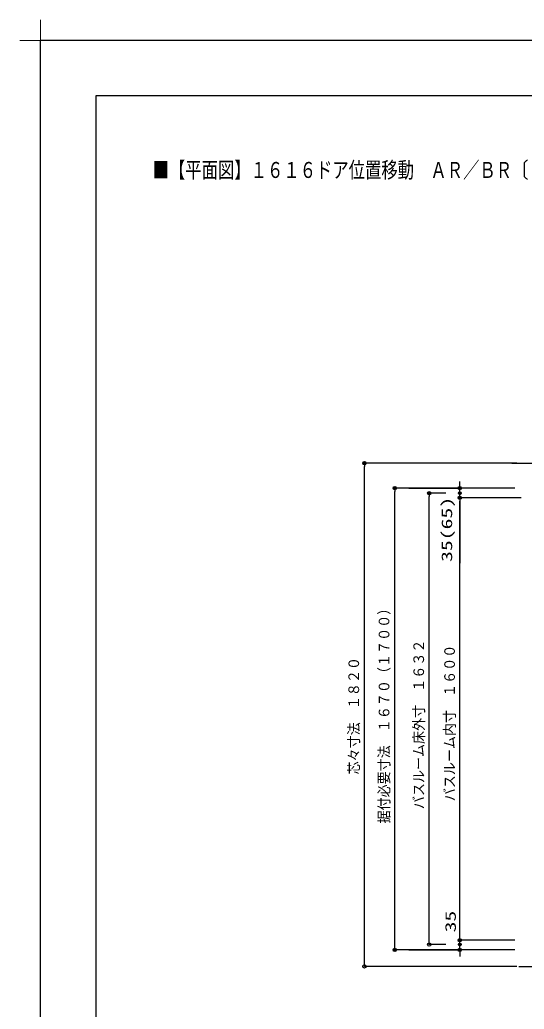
# Model space of a CAD drawing. Units: millimetres on the paper. Extents: x -305 to 305, y -152 to 152.
# Drawn here: x -304.8 to -213.5, y -26.6 to 152.3 of the extents above; entities that cross this region are included whole.
import ezdxf
from ezdxf.enums import TextEntityAlignment as Align

# ---------------------------------------------------------------- set-up
doc = ezdxf.new("R2010")
doc.units = ezdxf.units.MM
doc.header["$PDMODE"] = 32
doc.header["$PDSIZE"] = 0.5
doc.linetypes.add('USER1', pattern=[12, 7.5, -1.5, 1.5, -1.5])
for name, color, linetype, lineweight in [('0-0_0', 7, 'Continuous', 25), ('0-1_VIEW0001', 7, 'Continuous', 25), ('0-2_DEFPOINTS', 7, 'Continuous', 25), ('0-3_1図面枠', 7, 'Continuous', 15), ('0-4_図面枠', 3, 'Continuous', 25)]:
    doc.layers.add(name, color=color, linetype=linetype, lineweight=lineweight)
doc.styles.add('ＭＳ ゴシック', font='')
doc.styles.get('ＭＳ ゴシック').set_extended_font_data('MS Gothic')

# ---------------------------------------------------------------- blocks, each defined once
blk = doc.blocks.new('_ORIGIN')
at = {"layer": '0-0_0'}
blk.add_line((0, 0), (-1, 0), dxfattribs=at)
blk.add_circle((0, 0), 0.5, dxfattribs=at)
blk = doc.blocks.new('グループ-6')
at = {"layer": '0-3_1図面枠'}
for p, q in [((-4200, 2895), (-4200, 3045)), ((-4275, 2970), (-4125, 2970))]:
    blk.add_line(p, q, dxfattribs=at)

msp = doc.modelspace()

# ---------------------------------------------------------------- linework, layer by layer
at = {"layer": '0-0_0', "color": 4}
msp.add_line((-291.017, 134.963), (-291.017, -138.498), dxfattribs=at)
at = {"layer": '0-0_0'}
for p, q in [((-214.849, 72.092), (-242.433, 72.092)), ((-242.433, -18.308), (-242.433, 71.492)), ((-225.183, 68.192), (-225.183, 68.792)), ((-215.224, 67.592), (-236.933, 67.592)), ((-236.933, -15.308), (-236.933, 66.992)), ((-234.394, 67.592), (-225.183, 67.592)), ((-227.724, 66.642), (-230.683, 66.642)), ((-225.183, 65.842), (-225.183, 67.592)), ((-230.683, -14.358), (-230.683, 66.042)), ((-225.183, 65.842), (-225.183, 54.023)), ((-214.099, 65.842), (-225.183, 65.842)), ((-225.183, 65.242), (-225.183, 64.642)), ((-225.183, -13.558), (-225.183, 65.242)), ((-225.182, -14.158), (-225.182, -8.72)), ((-215.224, -14.158), (-225.183, -14.158)), ((-225.182, -13.558), (-225.182, -12.958)), ((-225.182, -15.908), (-225.182, -14.158)), ((-215.224, -15.908), (-236.933, -15.908)), ((-234.394, -15.908), (-225.181, -15.908)), ((-227.724, -14.958), (-230.683, -14.958)), ((-225.182, -16.508), (-225.182, -17.108)), ((-214.849, -18.908), (-242.433, -18.908))]:
    msp.add_line(p, q, dxfattribs=at)
at = {"layer": '0-1_VIEW0001', "linetype": 'USER1'}
for p, q in [((-215.753, 72.092), (-113.684, 72.092)), ((-214.498, -18.908), (-113.684, -18.908))]:
    msp.add_line(p, q, dxfattribs=at)
at = {"layer": '0-2_DEFPOINTS'}
for p in [(118.983, 148.502), (-301.017, -148.498)]:
    msp.add_line(p, (-301.017, 148.502), dxfattribs=at)
for p in [(-242.434, 72.092), (-236.934, 67.592), (-230.684, 66.642), (-225.184, 67.592), (-225.184, 66.642), (-225.184, 65.842), (-225.184, -14.158), (-236.934, -15.908), (-225.184, -14.958)]:
    msp.add_point(p, dxfattribs=at)
at = {"layer": '0-4_図面枠'}
msp.add_lwpolyline([(-291.017, -138.498), (108.983, -138.498), (108.983, 138.502), (-291.017, 138.502)], close=True, dxfattribs=at)

# ---------------------------------------------------------------- block references
at = {"layer": '0-0_0', "xscale": 0.6, "yscale": 0.6}
for p, rotation in [((-242.433, 72.092), 90), ((-225.183, 67.592), 270), ((-236.933, 67.592), 90), ((-230.683, 66.642), 90), ((-225.183, 65.842), 90), ((-225.183, 65.842), 90), ((-225.183, -14.158), 270), ((-225.182, -14.158), 270), ((-236.933, -15.908), 270), ((-230.683, -14.958), 270), ((-225.182, -15.908), 90), ((-242.433, -18.908), 270)]:
    msp.add_blockref('_ORIGIN', p, dxfattribs=dict(at, rotation=rotation))
at = {"layer": '0-3_1図面枠', "xscale": 0.05, "yscale": 0.05}
msp.add_blockref('グループ-6', (-91.017, 0.002), dxfattribs=at)

# ---------------------------------------------------------------- texts
at = {"layer": '0-0_0', "style": 'ＭＳ ゴシック', "width": 0.75}
msp.add_text('■【平面図】１６１６ドア位置移動\u3000ＡＲ／ＢＲ〔Ｓ＝１／２０〕', height=2.889, dxfattribs=at).set_placement((-280.735, 122.792), align=Align.BOTTOM_LEFT)
at = {"layer": '0-0_0', "style": 'ＭＳ ゴシック'}
for s, width, p in [('35(65)', 1.5, (-225.979, 54.237)), ('据付必要寸法\u3000１６７０（１７００）', 0.9, (-237.336, 6.939)), ('バスルーム床外寸\u3000１６３２', 0.9, (-231.063, 9.536)), ('バスルーム内寸\u3000１６００', 0.9, (-225.483, 10.968)), ('芯々寸法\u3000１８２０', 0.9, (-242.813, 15.82)), ('35', 1.5, (-225.312, -12.744))]:
    msp.add_text(s, height=1.921, rotation=90, dxfattribs=dict(at, width=width)).set_placement(p, align=Align.BOTTOM_LEFT)

doc.saveas('drawing.dxf')
